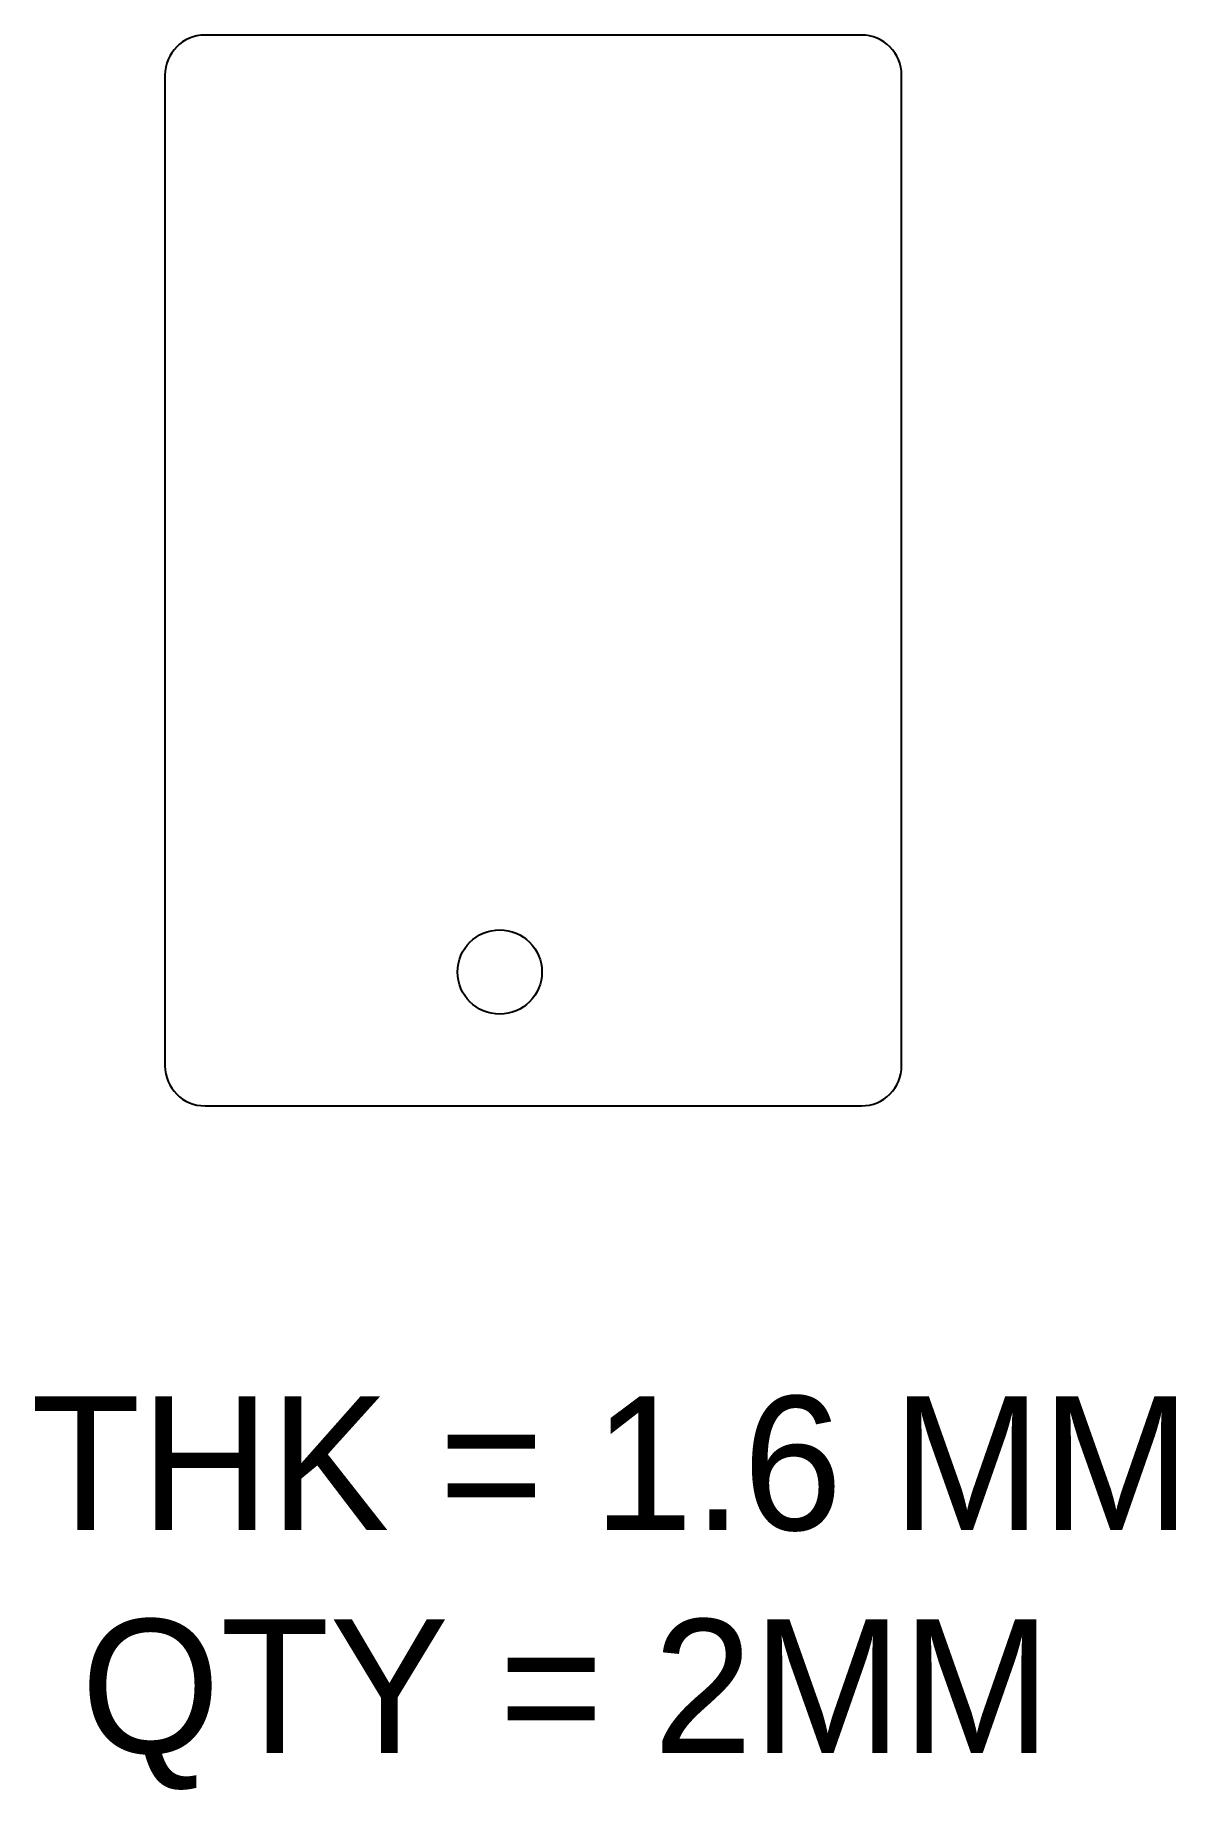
# Model space of a CAD drawing. Header units: millimetres. Extents: x 593 to 1667, y 56 to 396.
# Drawn here: x 592.7 to 677.9, y 56.2 to 187.3 of the extents above.
import ezdxf

# ---------------------------------------------------------------- set-up
doc = ezdxf.new("R2010")
doc.units = ezdxf.units.MM

msp = doc.modelspace()

# ---------------------------------------------------------------- linework, layer by layer
at = {"color": 7, "linetype": 'Continuous', "lineweight": 25}
for p, q in [((654.38, 187.28), (605.38, 187.28)), ((602.38, 184.28), (602.38, 110.28)), ((657.38, 110.28), (657.38, 184.28)), ((605.38, 107.28), (654.38, 107.28))]:
    msp.add_line(p, q, dxfattribs=at)
msp.add_circle((627.38, 117.28), 3.15, dxfattribs=at)
for centre, start, end in [((605.38, 184.28), 90, 180), ((654.38, 184.28), 0, 90), ((605.38, 110.28), 180, 270), ((654.38, 110.28), 270, 0)]:
    msp.add_arc(centre, 3, start, end, dxfattribs=at)

# ---------------------------------------------------------------- texts
at = {"insert": (592.39, 85.59), "char_height": 10, "attachment_point": 1}
msp.add_mtext_dynamic_manual_height_columns('THK = 1.6 MM \\P QTY = 2MM', width=112.9806, gutter_width=14.11, heights=[0], dxfattribs=at)

doc.saveas('drawing.dxf')
